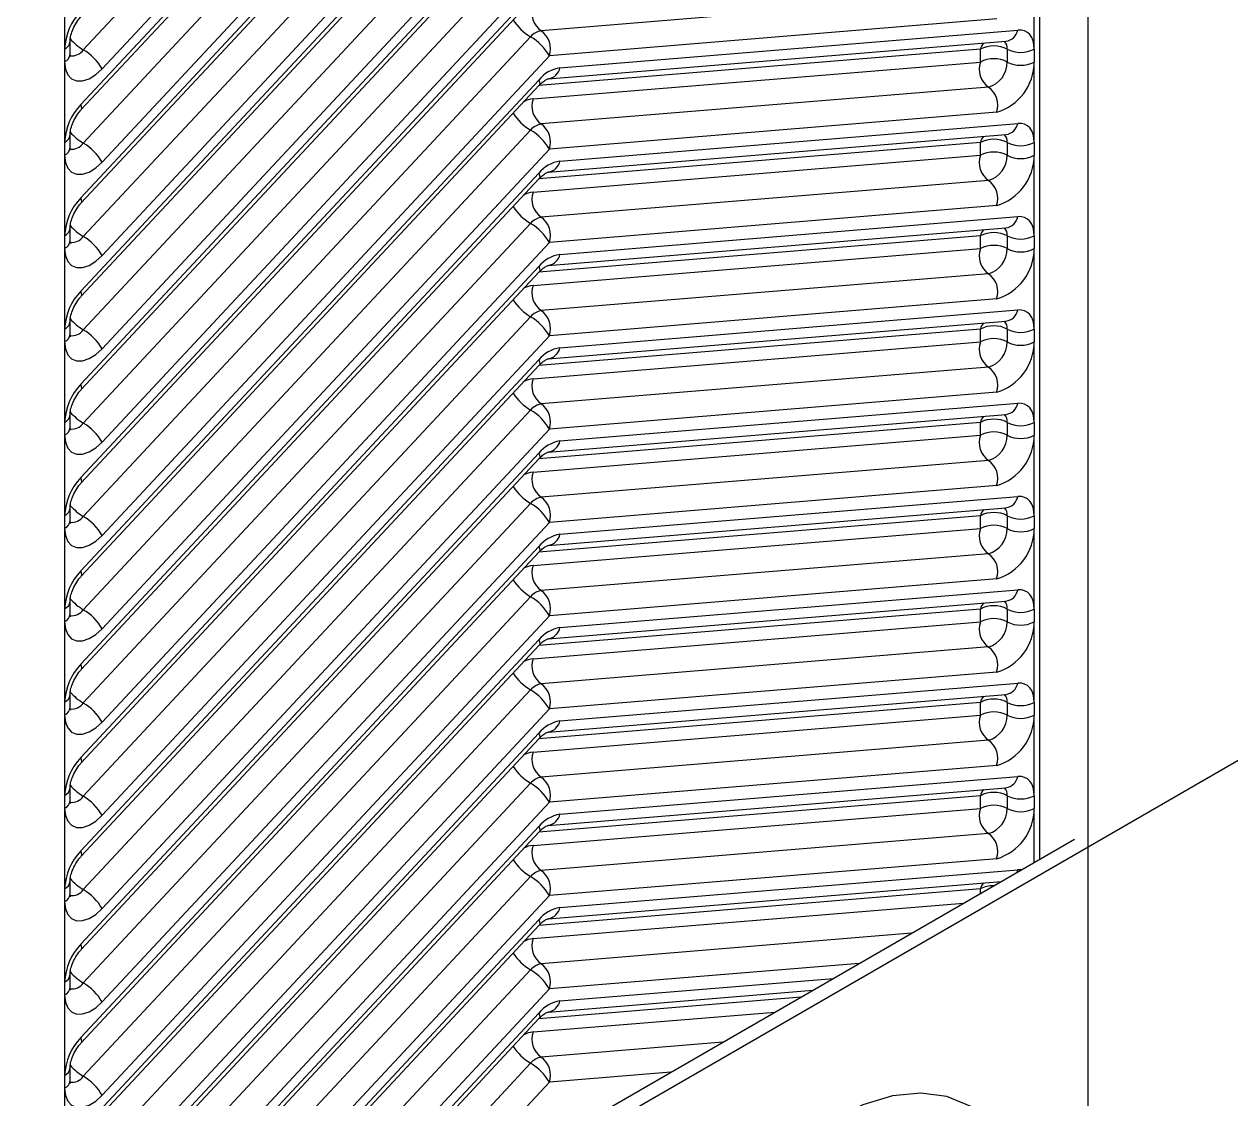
# Model space of a CAD drawing. Extents: x 75 to 2075, y 25 to 1460.
# Drawn here: x 1498.9 to 1589.4, y 805.2 to 885.8 of the extents above; entities that cross this region are included whole.
import ezdxf

# ---------------------------------------------------------------- set-up
doc = ezdxf.new("R2010")
doc.units = 0
doc.header["$LTSCALE"] = 5
doc.linetypes.add('SLD-KATı', pattern=[0])
doc.layers.get('0').update_dxf_attribs({"linetype": 'CONTINUOUS'})

msp = doc.modelspace()

# ---------------------------------------------------------------- linework, layer by layer
at = {"color": 7, "linetype": 'SLD-KATı'}
for p, q in [((1501.939, 1083), (1501.939, 747.052)), ((1575.088, 823.167), (1575.088, 1025.124)), ((1578.71, 797.337), (1578.71, 1022.218)), ((1536.896, 919.845), (1503.347, 883.874)), ((1538.304, 918.42), (1504.755, 882.448)), ((1503.163, 879.781), (1537.508, 916.605)), ((1503.198, 879.389), (1537.543, 916.214)), ((1536.896, 912.846), (1503.347, 876.875)), ((1538.304, 911.421), (1504.755, 875.449)), ((1503.163, 872.782), (1537.508, 909.606)), ((1503.198, 872.39), (1537.543, 909.215)), ((1536.896, 905.847), (1503.347, 869.876)), ((1538.304, 904.422), (1504.755, 868.451)), ((1503.163, 865.783), (1537.508, 902.607)), ((1503.198, 865.391), (1537.543, 902.216)), ((1536.896, 898.848), (1503.347, 862.877)), ((1538.304, 897.423), (1504.755, 861.452)), ((1503.163, 858.784), (1537.508, 895.608)), ((1503.198, 858.393), (1537.543, 895.217)), ((1536.896, 891.849), (1503.347, 855.878)), ((1538.304, 890.424), (1504.755, 854.453)), ((1574.67, 883.921), (1574.67, 889.959)), ((1503.163, 851.785), (1537.508, 888.609)), ((1503.198, 851.394), (1537.543, 888.218)), ((1571.241, 888.074), (1537.692, 885.31)), ((1571.854, 886.189), (1538.304, 883.425)), ((1539.1, 882.529), (1573.445, 885.359)), ((1502.357, 883.55), (1502.357, 884.511)), ((1536.896, 884.851), (1503.347, 848.879)), ((1538.207, 881.689), (1572.552, 884.518)), ((1538.304, 883.425), (1504.755, 847.454)), ((1570.629, 882.96), (1570.629, 883.921)), ((1572.649, 883.921), (1572.649, 882.96)), ((1574.67, 883.921), (1574.67, 882.96)), ((1537.08, 880.196), (1570.629, 882.96)), ((1574.67, 876.923), (1574.67, 882.96)), ((1503.163, 844.786), (1537.508, 881.61)), ((1538.244, 881.692), (1538.207, 881.689)), ((1503.198, 844.395), (1537.543, 881.219)), ((1571.241, 881.075), (1537.692, 878.311)), ((1571.854, 879.19), (1538.304, 876.426)), ((1539.1, 875.53), (1573.445, 878.36)), ((1502.357, 876.551), (1502.357, 877.513)), ((1536.896, 877.852), (1503.347, 841.88)), ((1538.207, 874.69), (1572.552, 877.519)), ((1538.304, 876.426), (1504.755, 840.455)), ((1570.629, 875.961), (1570.629, 876.923)), ((1572.649, 876.923), (1572.649, 875.961)), ((1574.67, 876.923), (1574.67, 875.961)), ((1537.08, 873.197), (1570.629, 875.961)), ((1574.67, 869.924), (1574.67, 875.961)), ((1503.163, 837.787), (1537.508, 874.611)), ((1538.244, 874.694), (1538.207, 874.69)), ((1503.198, 837.396), (1537.543, 874.22)), ((1571.241, 874.076), (1537.692, 871.312)), ((1571.854, 872.191), (1538.304, 869.427)), ((1536.896, 870.853), (1503.347, 834.882)), ((1539.1, 868.531), (1573.445, 871.361)), ((1502.357, 869.552), (1502.357, 870.514)), ((1538.207, 867.691), (1572.552, 870.52)), ((1570.629, 868.962), (1570.629, 869.924)), ((1572.649, 869.924), (1572.649, 868.962)), ((1574.67, 869.924), (1574.67, 868.962)), ((1538.304, 869.427), (1504.755, 833.456)), ((1537.08, 866.198), (1570.629, 868.962)), ((1574.67, 862.925), (1574.67, 868.962)), ((1503.163, 830.788), (1537.508, 867.613)), ((1503.198, 830.397), (1537.543, 867.221)), ((1538.244, 867.695), (1538.207, 867.691)), ((1571.241, 867.077), (1537.692, 864.313)), ((1571.854, 865.192), (1538.304, 862.428)), ((1502.357, 862.553), (1502.357, 863.515)), ((1536.896, 863.854), (1503.347, 827.883)), ((1538.207, 860.692), (1572.552, 863.522)), ((1539.1, 861.532), (1573.445, 864.362)), ((1570.629, 861.963), (1570.629, 862.925)), ((1572.649, 862.925), (1572.649, 861.963)), ((1574.67, 862.925), (1574.67, 861.963)), ((1538.304, 862.428), (1504.755, 826.457)), ((1537.08, 859.199), (1570.629, 861.963)), ((1574.67, 855.926), (1574.67, 861.963)), ((1503.163, 823.789), (1537.508, 860.614)), ((1503.198, 823.398), (1537.543, 860.222)), ((1571.241, 860.078), (1537.692, 857.314)), ((1538.244, 860.696), (1538.207, 860.692)), ((1571.854, 858.193), (1538.304, 855.429)), ((1539.1, 854.534), (1573.445, 857.363)), ((1502.357, 855.554), (1502.357, 856.516)), ((1536.896, 856.855), (1503.347, 820.884)), ((1538.207, 853.693), (1572.552, 856.523)), ((1538.304, 855.429), (1504.755, 819.458)), ((1570.629, 854.965), (1570.629, 855.926)), ((1572.649, 855.926), (1572.649, 854.965)), ((1574.67, 855.926), (1574.67, 854.965)), ((1537.08, 852.2), (1570.629, 854.965)), ((1574.67, 848.927), (1574.67, 854.965)), ((1503.163, 816.79), (1537.508, 853.615)), ((1538.244, 853.697), (1538.207, 853.693)), ((1503.198, 816.399), (1537.543, 853.223)), ((1571.241, 853.079), (1537.692, 850.315)), ((1571.854, 851.194), (1538.304, 848.43)), ((1539.1, 847.535), (1573.445, 850.364)), ((1502.357, 848.556), (1502.357, 849.517)), ((1536.896, 849.856), (1503.347, 813.885)), ((1538.207, 846.694), (1572.552, 849.524)), ((1538.304, 848.43), (1504.755, 812.459)), ((1570.629, 847.966), (1570.629, 848.927)), ((1572.649, 848.927), (1572.649, 847.966)), ((1574.67, 848.927), (1574.67, 847.966)), ((1537.08, 845.201), (1570.629, 847.966)), ((1574.67, 841.928), (1574.67, 847.966)), ((1503.163, 809.791), (1537.508, 846.616)), ((1538.244, 846.698), (1538.207, 846.694)), ((1503.198, 809.4), (1537.543, 846.225)), ((1571.241, 846.081), (1537.692, 843.316)), ((1571.854, 844.196), (1538.304, 841.431)), ((1536.896, 842.857), (1503.347, 806.886)), ((1539.1, 840.536), (1573.445, 843.365)), ((1502.357, 841.557), (1502.357, 842.518)), ((1538.207, 839.695), (1572.552, 842.525)), ((1570.629, 840.967), (1570.629, 841.928)), ((1572.649, 841.928), (1572.649, 840.967)), ((1574.67, 841.928), (1574.67, 840.967)), ((1538.304, 841.431), (1504.755, 805.46)), ((1537.08, 838.203), (1570.629, 840.967)), ((1574.67, 834.929), (1574.67, 840.967)), ((1503.163, 802.792), (1537.508, 839.617)), ((1503.198, 802.401), (1537.543, 839.226)), ((1571.241, 839.082), (1537.692, 836.318)), ((1538.244, 839.699), (1538.207, 839.695)), ((1571.854, 837.197), (1538.304, 834.432)), ((1539.1, 833.537), (1573.445, 836.366)), ((1502.357, 834.558), (1502.357, 835.519)), ((1536.896, 835.858), (1503.347, 799.887)), ((1538.207, 832.696), (1572.552, 835.526)), ((1570.629, 833.968), (1570.629, 834.929)), ((1572.649, 834.929), (1572.649, 833.968)), ((1574.67, 834.929), (1574.67, 833.968)), ((1538.304, 834.432), (1504.755, 798.461)), ((1537.08, 831.204), (1570.629, 833.968)), ((1574.67, 827.93), (1574.67, 833.968)), ((1498.908, 778.023), (1595.173, 833.596)), ((1503.163, 795.794), (1537.508, 832.618)), ((1503.198, 795.402), (1537.543, 832.227)), ((1571.241, 832.083), (1537.692, 829.319)), ((1538.244, 832.7), (1538.207, 832.696)), ((1571.854, 830.198), (1538.304, 827.434)), ((1539.1, 826.538), (1573.445, 829.368)), ((1502.357, 827.559), (1502.357, 828.52)), ((1536.896, 828.859), (1503.347, 792.888)), ((1538.207, 825.697), (1572.552, 828.527)), ((1538.304, 827.434), (1504.755, 791.462)), ((1570.629, 826.969), (1570.629, 827.93)), ((1572.649, 827.93), (1572.649, 826.969)), ((1574.67, 827.93), (1574.67, 826.969)), ((1537.08, 824.205), (1570.629, 826.969)), ((1503.163, 788.795), (1537.508, 825.619)), ((1538.244, 825.701), (1538.207, 825.697)), ((1501.939, 780.939), (1577.7, 824.675)), ((1503.198, 788.403), (1537.543, 825.228)), ((1571.241, 825.084), (1537.692, 822.32)), ((1571.854, 823.199), (1538.304, 820.435)), ((1536.896, 821.86), (1503.347, 785.889)), ((1539.1, 819.539), (1573.445, 822.369)), ((1502.357, 820.56), (1502.357, 821.521)), ((1538.207, 818.698), (1572.198, 821.499)), ((1538.304, 820.435), (1504.755, 784.464)), ((1503.163, 781.796), (1537.508, 818.62)), ((1503.726, 781.971), (1537.543, 818.229)), ((1538.244, 818.702), (1538.207, 818.698)), ((1502.357, 813.561), (1502.357, 814.522)), ((1538.207, 811.699), (1558.056, 813.335)), ((1517.868, 790.135), (1537.543, 811.23)), ((1538.244, 811.703), (1538.207, 811.699)), ((1502.357, 806.562), (1502.357, 807.523))]:
    msp.add_line(p, q, dxfattribs=at)
at = {"color": 8, "linetype": 'SLD-KATı'}
for p, q in [((1570.629, 883.921), (1537.519, 881.194)), ((1570.629, 876.923), (1537.519, 874.195)), ((1570.629, 869.924), (1537.519, 867.196)), ((1570.629, 862.925), (1537.519, 860.197)), ((1570.629, 855.926), (1537.519, 853.198)), ((1570.629, 848.927), (1537.519, 846.199)), ((1570.629, 841.928), (1537.519, 839.2)), ((1570.629, 834.929), (1537.519, 832.201)), ((1570.629, 827.93), (1537.519, 825.202)), ((1574.67, 822.926), (1574.67, 826.969)), ((1573.445, 822.369), (1573.373, 822.177)), ((1573.697, 822.364), (1573.445, 822.369)), ((1570.629, 820.931), (1537.519, 818.203)), ((1570.629, 820.593), (1570.629, 820.931)), ((1537.08, 817.206), (1569.37, 819.866)), ((1565.459, 817.608), (1537.692, 815.321)), ((1536.896, 814.861), (1509.129, 785.09)), ((1561.548, 815.351), (1538.304, 813.436)), ((1539.1, 812.54), (1559.606, 814.229)), ((1538.304, 813.436), (1515.06, 788.514)), ((1557.17, 812.823), (1537.519, 811.204)), ((1517.003, 789.635), (1537.508, 811.621)), ((1537.08, 810.207), (1555.228, 811.702)), ((1551.317, 809.444), (1537.692, 808.322)), ((1536.896, 807.862), (1523.271, 793.254)), ((1547.406, 807.187), (1538.304, 806.437)), ((1538.304, 806.437), (1529.202, 796.678))]:
    msp.add_line(p, q, dxfattribs=at)
at = {"color": 7, "linetype": 'SLD-KATı', "flags": 128}
for points in [[(1574.67, 883.921), (1574.648, 884.248), (1574.584, 884.543), (1574.48, 884.8), (1574.336, 885.013), (1574.157, 885.179), (1573.945, 885.293), (1573.706, 885.354), (1573.445, 885.359)], [(1501.939, 882.967), (1502, 882.432), (1502.18, 882), (1502.468, 881.698), (1502.847, 881.544), (1503.293, 881.546), (1503.779, 881.706), (1504.277, 882.013), (1504.755, 882.448)], [(1574.67, 876.923), (1574.648, 877.249), (1574.584, 877.544), (1574.48, 877.801), (1574.336, 878.014), (1574.157, 878.18), (1573.945, 878.294), (1573.706, 878.355), (1573.445, 878.36)], [(1501.939, 875.968), (1502, 875.433), (1502.18, 875.001), (1502.468, 874.699), (1502.847, 874.545), (1503.293, 874.547), (1503.779, 874.707), (1504.277, 875.014), (1504.755, 875.449)], [(1574.67, 869.924), (1574.648, 870.25), (1574.584, 870.545), (1574.48, 870.802), (1574.336, 871.015), (1574.157, 871.181), (1573.945, 871.295), (1573.706, 871.356), (1573.445, 871.361)], [(1501.939, 868.969), (1502, 868.434), (1502.18, 868.003), (1502.468, 867.7), (1502.847, 867.546), (1503.293, 867.548), (1503.779, 867.708), (1504.277, 868.015), (1504.755, 868.451)], [(1574.67, 862.925), (1574.648, 863.251), (1574.584, 863.546), (1574.48, 863.803), (1574.336, 864.016), (1574.157, 864.182), (1573.945, 864.296), (1573.706, 864.357), (1573.445, 864.362)], [(1501.939, 861.97), (1502, 861.435), (1502.18, 861.004), (1502.468, 860.701), (1502.847, 860.547), (1503.293, 860.549), (1503.779, 860.709), (1504.277, 861.016), (1504.755, 861.452)], [(1574.67, 855.926), (1574.648, 856.252), (1574.584, 856.547), (1574.48, 856.804), (1574.336, 857.017), (1574.157, 857.183), (1573.945, 857.297), (1573.706, 857.358), (1573.445, 857.363)], [(1501.939, 854.971), (1502, 854.436), (1502.18, 854.005), (1502.468, 853.702), (1502.847, 853.548), (1503.293, 853.551), (1503.779, 853.71), (1504.277, 854.017), (1504.755, 854.453)], [(1574.67, 848.927), (1574.648, 849.253), (1574.584, 849.548), (1574.48, 849.805), (1574.336, 850.019), (1574.157, 850.184), (1573.945, 850.298), (1573.706, 850.359), (1573.445, 850.364)], [(1501.939, 847.972), (1502, 847.437), (1502.18, 847.006), (1502.468, 846.704), (1502.847, 846.549), (1503.293, 846.552), (1503.779, 846.711), (1504.277, 847.018), (1504.755, 847.454)], [(1574.67, 841.928), (1574.648, 842.254), (1574.584, 842.549), (1574.48, 842.806), (1574.336, 843.02), (1574.157, 843.185), (1573.945, 843.3), (1573.706, 843.36), (1573.445, 843.365)], [(1501.939, 840.973), (1502, 840.439), (1502.18, 840.007), (1502.468, 839.705), (1502.847, 839.55), (1503.293, 839.553), (1503.779, 839.712), (1504.277, 840.019), (1504.755, 840.455)], [(1574.67, 834.929), (1574.648, 835.255), (1574.584, 835.55), (1574.48, 835.807), (1574.336, 836.021), (1574.157, 836.186), (1573.945, 836.301), (1573.706, 836.361), (1573.445, 836.366)], [(1501.939, 833.975), (1502, 833.44), (1502.18, 833.008), (1502.468, 832.706), (1502.847, 832.551), (1503.293, 832.554), (1503.779, 832.713), (1504.277, 833.02), (1504.755, 833.456)], [(1574.67, 827.93), (1574.648, 828.257), (1574.584, 828.551), (1574.48, 828.808), (1574.336, 829.022), (1574.157, 829.187), (1573.945, 829.302), (1573.706, 829.362), (1573.445, 829.368)], [(1501.939, 826.976), (1502, 826.441), (1502.18, 826.009), (1502.468, 825.707), (1502.847, 825.552), (1503.293, 825.555), (1503.779, 825.715), (1504.277, 826.021), (1504.755, 826.457)], [(1501.939, 819.977), (1502, 819.442), (1502.18, 819.01), (1502.468, 818.708), (1502.847, 818.553), (1503.293, 818.556), (1503.779, 818.716), (1504.277, 819.023), (1504.755, 819.458)], [(1501.939, 812.978), (1502, 812.443), (1502.18, 812.011), (1502.468, 811.709), (1502.847, 811.554), (1503.293, 811.557), (1503.779, 811.717), (1504.277, 812.024), (1504.755, 812.459)], [(1501.939, 805.979), (1502, 805.444), (1502.18, 805.012), (1502.468, 804.71), (1502.847, 804.555), (1503.293, 804.558), (1503.779, 804.718), (1504.277, 805.025), (1504.755, 805.46)], [(1573.368, 800.205), (1572.568, 801.92), (1571.367, 803.49), (1569.875, 804.646), (1568.127, 805.361), (1566.167, 805.617), (1564.044, 805.407), (1561.809, 804.736), (1559.517, 803.621), (1557.226, 802.09), (1554.991, 800.181), (1552.868, 797.939), (1550.908, 795.421), (1549.16, 792.688), (1547.668, 789.808), (1546.467, 786.852), (1545.587, 783.892), (1545.05, 781.002), (1544.87, 778.252), (1545.05, 775.71), (1545.258, 774.607)]]:
    msp.add_lwpolyline(points, dxfattribs=at)
at = {"color": 8, "linetype": 'SLD-KATı', "flags": 128}
for points in [[(1537.508, 881.61), (1537.567, 881.457), (1537.584, 881.332), (1537.559, 881.241), (1537.543, 881.219)], [(1503.198, 879.389), (1503.214, 879.411), (1503.239, 879.503), (1503.221, 879.627), (1503.163, 879.781)], [(1537.508, 874.611), (1537.567, 874.458), (1537.584, 874.333), (1537.559, 874.242), (1537.543, 874.22)], [(1503.198, 872.39), (1503.214, 872.412), (1503.239, 872.504), (1503.221, 872.628), (1503.163, 872.782)], [(1537.508, 867.613), (1537.567, 867.459), (1537.584, 867.335), (1537.559, 867.243), (1537.543, 867.221)], [(1503.198, 865.391), (1503.214, 865.413), (1503.239, 865.505), (1503.221, 865.63), (1503.163, 865.783)], [(1537.508, 860.614), (1537.567, 860.46), (1537.584, 860.336), (1537.559, 860.244), (1537.543, 860.222)], [(1503.198, 858.393), (1503.214, 858.414), (1503.239, 858.506), (1503.221, 858.631), (1503.163, 858.784)], [(1537.508, 853.615), (1537.567, 853.462), (1537.584, 853.337), (1537.559, 853.245), (1537.543, 853.223)], [(1503.198, 851.394), (1503.214, 851.415), (1503.239, 851.507), (1503.221, 851.632), (1503.163, 851.785)], [(1537.508, 846.616), (1537.567, 846.463), (1537.584, 846.338), (1537.559, 846.246), (1537.543, 846.225)], [(1503.198, 844.395), (1503.214, 844.416), (1503.239, 844.508), (1503.221, 844.633), (1503.163, 844.786)], [(1537.508, 839.617), (1537.567, 839.464), (1537.584, 839.339), (1537.559, 839.247), (1537.543, 839.226)], [(1503.198, 837.396), (1503.214, 837.417), (1503.239, 837.509), (1503.221, 837.634), (1503.163, 837.787)], [(1537.508, 832.618), (1537.567, 832.465), (1537.584, 832.34), (1537.559, 832.248), (1537.543, 832.227)], [(1503.198, 830.397), (1503.214, 830.418), (1503.239, 830.51), (1503.221, 830.635), (1503.163, 830.788)], [(1537.508, 825.619), (1537.567, 825.466), (1537.584, 825.341), (1537.559, 825.249), (1537.543, 825.228)], [(1503.198, 823.398), (1503.214, 823.419), (1503.239, 823.511), (1503.221, 823.636), (1503.163, 823.789)], [(1537.508, 818.62), (1537.567, 818.467), (1537.584, 818.342), (1537.559, 818.25), (1537.543, 818.229)], [(1503.198, 816.399), (1503.214, 816.421), (1503.239, 816.512), (1503.221, 816.637), (1503.163, 816.79)], [(1537.508, 811.621), (1537.567, 811.468), (1537.584, 811.343), (1537.559, 811.251), (1537.543, 811.23)], [(1503.198, 809.4), (1503.214, 809.422), (1503.239, 809.513), (1503.221, 809.638), (1503.163, 809.791)]]:
    msp.add_lwpolyline(points, dxfattribs=at)
at = {"color": 7, "linetype": 'SLD-KATı'}
for centre, radius, start, end in [((1538.657, 886.665), 1.664, 161.43504, 234.5512), ((1506.383, 883.708), 4.45, 136.35189, 177.16539), ((1537.913, 884.008), 1.32, 99.63258, 140.36204), ((1536.727, 883.955), 1.664, 341.43504, 54.5512), ((1534.936, 881.506), 3.876, 29.66643, 59.62449), ((1501.387, 880.53), 3.876, 29.66643, 59.62449), ((1571.639, 881.972), 2.196, 62.60967, 117.39033), ((1573.66, 885.871), 2.196, 242.60967, 297.39033), ((1539.542, 879.926), 2.641, 99.63258, 140.36204), ((1572.206, 882.43), 1.664, 161.43504, 234.5512), ((1571.639, 881.011), 2.196, 62.60967, 117.39033), ((1570.676, 882.966), 1.973, 286.63679, 359.84564), ((1570.724, 882.971), 3.946, 286.63679, 359.84564), ((1573.66, 884.91), 2.196, 242.60967, 297.39033), ((1570.276, 879.72), 1.664, 341.43504, 54.5512), ((1506.383, 876.709), 4.45, 136.35189, 177.16539), ((1538.657, 879.666), 1.664, 161.43504, 234.5512), ((1537.913, 877.009), 1.32, 99.63258, 140.36204), ((1536.727, 876.956), 1.664, 341.43504, 54.5512), ((1534.936, 874.507), 3.876, 29.66643, 59.62449), ((1571.639, 874.973), 2.196, 62.60967, 117.39033), ((1501.387, 873.531), 3.876, 29.66643, 59.62449), ((1571.639, 874.012), 2.196, 62.60967, 117.39033), ((1573.66, 878.872), 2.196, 242.60967, 297.39033), ((1539.542, 872.927), 2.641, 99.63258, 140.36204), ((1572.206, 875.432), 1.664, 161.43504, 234.5512), ((1570.676, 875.967), 1.973, 286.63679, 359.84564), ((1570.724, 875.972), 3.946, 286.63679, 359.84564), ((1573.66, 877.911), 2.196, 242.60967, 297.39033), ((1570.276, 872.721), 1.664, 341.43504, 54.5512), ((1506.383, 869.71), 4.45, 136.35189, 177.16539), ((1538.657, 872.667), 1.664, 161.43504, 234.5512), ((1537.913, 870.01), 1.32, 99.63258, 140.36204), ((1534.936, 867.509), 3.876, 29.66643, 59.62449), ((1536.727, 869.957), 1.664, 341.43504, 54.5512), ((1501.387, 866.532), 3.876, 29.66643, 59.62449), ((1571.639, 867.974), 2.196, 62.60967, 117.39033), ((1573.66, 871.873), 2.196, 242.60967, 297.39033), ((1572.206, 868.433), 1.664, 161.43504, 234.5512), ((1571.639, 867.013), 2.196, 62.60967, 117.39033), ((1570.676, 868.968), 1.973, 286.63679, 359.84564), ((1570.724, 868.973), 3.946, 286.63679, 359.84564), ((1573.66, 870.912), 2.196, 242.60967, 297.39033), ((1539.542, 865.928), 2.641, 99.63258, 140.36204), ((1538.657, 865.669), 1.664, 161.43504, 234.5512), ((1570.276, 865.722), 1.664, 341.43504, 54.5512), ((1506.383, 862.711), 4.45, 136.35189, 177.16539), ((1537.913, 863.012), 1.32, 99.63258, 140.36204), ((1534.936, 860.51), 3.876, 29.66643, 59.62449), ((1536.727, 862.958), 1.664, 341.43504, 54.5512), ((1501.387, 859.533), 3.876, 29.66643, 59.62449), ((1571.639, 860.975), 2.196, 62.60967, 117.39033), ((1573.66, 864.874), 2.196, 242.60967, 297.39033), ((1572.206, 861.434), 1.664, 161.43504, 234.5512), ((1571.639, 860.014), 2.196, 62.60967, 117.39033), ((1570.676, 861.969), 1.973, 286.63679, 359.84564), ((1570.724, 861.974), 3.946, 286.63679, 359.84564), ((1573.66, 863.913), 2.196, 242.60967, 297.39033), ((1539.542, 858.929), 2.641, 99.63258, 140.36204), ((1570.276, 858.723), 1.664, 341.43504, 54.5512), ((1538.657, 858.67), 1.664, 161.43504, 234.5512), ((1506.383, 855.713), 4.45, 136.35189, 177.16539), ((1537.913, 856.013), 1.32, 99.63258, 140.36204), ((1536.727, 855.959), 1.664, 341.43504, 54.5512), ((1534.936, 853.511), 3.876, 29.66643, 59.62449), ((1501.387, 852.534), 3.876, 29.66643, 59.62449), ((1571.639, 853.976), 2.196, 62.60967, 117.39033), ((1573.66, 857.875), 2.196, 242.60967, 297.39033), ((1539.542, 851.93), 2.641, 99.63258, 140.36204), ((1572.206, 854.435), 1.664, 161.43504, 234.5512), ((1571.639, 853.015), 2.196, 62.60967, 117.39033), ((1570.676, 854.97), 1.973, 286.63679, 359.84564), ((1570.724, 854.975), 3.946, 286.63679, 359.84564), ((1573.66, 856.914), 2.196, 242.60967, 297.39033), ((1570.276, 851.724), 1.664, 341.43504, 54.5512), ((1506.383, 848.714), 4.45, 136.35189, 177.16539), ((1538.657, 851.671), 1.664, 161.43504, 234.5512), ((1537.913, 849.014), 1.32, 99.63258, 140.36204), ((1536.727, 848.96), 1.664, 341.43504, 54.5512), ((1534.936, 846.512), 3.876, 29.66643, 59.62449), ((1571.639, 846.977), 2.196, 62.60967, 117.39033), ((1501.387, 845.535), 3.876, 29.66643, 59.62449), ((1571.639, 846.016), 2.196, 62.60967, 117.39033), ((1573.66, 850.876), 2.196, 242.60967, 297.39033), ((1539.542, 844.931), 2.641, 99.63258, 140.36204), ((1572.206, 847.436), 1.664, 161.43504, 234.5512), ((1570.676, 847.971), 1.973, 286.63679, 359.84564), ((1570.724, 847.976), 3.946, 286.63679, 359.84564), ((1573.66, 849.915), 2.196, 242.60967, 297.39033), ((1570.276, 844.725), 1.664, 341.43504, 54.5512), ((1506.383, 841.715), 4.45, 136.35189, 177.16539), ((1538.657, 844.672), 1.664, 161.43504, 234.5512), ((1537.913, 842.015), 1.32, 99.63258, 140.36204), ((1534.936, 839.513), 3.876, 29.66643, 59.62449), ((1536.727, 841.961), 1.664, 341.43504, 54.5512), ((1501.387, 838.536), 3.876, 29.66643, 59.62449), ((1571.639, 839.978), 2.196, 62.60967, 117.39033), ((1573.66, 843.878), 2.196, 242.60967, 297.39033), ((1572.206, 840.437), 1.664, 161.43504, 234.5512), ((1571.639, 839.017), 2.196, 62.60967, 117.39033), ((1570.676, 840.972), 1.973, 286.63679, 359.84564), ((1570.724, 840.977), 3.946, 286.63679, 359.84564), ((1573.66, 842.916), 2.196, 242.60967, 297.39033), ((1539.542, 837.932), 2.641, 99.63258, 140.36204), ((1570.276, 837.726), 1.664, 341.43504, 54.5512), ((1538.657, 837.673), 1.664, 161.43504, 234.5512), ((1506.383, 834.716), 4.45, 136.35189, 177.16539), ((1537.913, 835.016), 1.32, 99.63258, 140.36204), ((1534.936, 832.514), 3.876, 29.66643, 59.62449), ((1536.727, 834.962), 1.664, 341.43504, 54.5512), ((1501.387, 831.537), 3.876, 29.66643, 59.62449), ((1571.639, 832.979), 2.196, 62.60967, 117.39033), ((1573.66, 836.879), 2.196, 242.60967, 297.39033), ((1572.206, 833.438), 1.664, 161.43504, 234.5512), ((1571.639, 832.018), 2.196, 62.60967, 117.39033), ((1570.676, 833.973), 1.973, 286.63679, 359.84564), ((1570.724, 833.978), 3.946, 286.63679, 359.84564), ((1573.66, 835.917), 2.196, 242.60967, 297.39033), ((1539.542, 830.933), 2.641, 99.63258, 140.36204), ((1570.276, 830.727), 1.664, 341.43504, 54.5512), ((1538.657, 830.674), 1.664, 161.43504, 234.5512), ((1506.383, 827.717), 4.45, 136.35189, 177.16539), ((1537.913, 828.017), 1.32, 99.63258, 140.36204), ((1536.727, 827.963), 1.664, 341.43504, 54.5512), ((1534.936, 825.515), 3.876, 29.66643, 59.62449), ((1501.387, 824.538), 3.876, 29.66643, 59.62449), ((1571.639, 825.98), 2.196, 62.60967, 117.39033), ((1573.66, 829.88), 2.196, 242.60967, 297.39033), ((1539.542, 823.934), 2.641, 99.63258, 140.36204), ((1572.206, 826.439), 1.664, 161.43504, 234.5512), ((1571.639, 825.019), 2.196, 62.60967, 117.39033), ((1570.676, 826.974), 1.973, 286.63679, 359.84564), ((1570.724, 826.979), 3.946, 286.63679, 359.84564), ((1573.66, 828.918), 2.196, 242.60967, 297.39033), ((1570.276, 823.728), 1.664, 341.43504, 54.5512), ((1506.383, 820.718), 4.45, 136.35189, 177.16539), ((1538.657, 823.675), 1.664, 161.43504, 234.5512), ((1537.913, 821.018), 1.32, 99.63258, 140.36204), ((1534.936, 818.516), 3.876, 29.66643, 59.62449), ((1536.727, 820.964), 1.664, 341.43504, 54.5512), ((1501.387, 817.54), 3.876, 29.66643, 59.62449), ((1539.542, 816.936), 2.641, 99.63258, 140.36204), ((1506.383, 813.719), 4.45, 136.35189, 177.16539), ((1538.657, 816.676), 1.664, 161.43504, 234.5512), ((1537.913, 814.019), 1.32, 99.63258, 140.36204), ((1534.936, 811.517), 3.876, 29.66643, 59.62449), ((1536.727, 813.965), 1.664, 341.43504, 54.5512), ((1501.387, 810.541), 3.876, 29.66643, 59.62449), ((1539.542, 809.937), 2.641, 99.63258, 140.36204), ((1538.657, 809.677), 1.664, 161.43504, 234.5512), ((1506.383, 806.72), 4.45, 136.35189, 177.16539), ((1537.913, 807.02), 1.32, 99.63258, 140.36204), ((1536.727, 806.967), 1.664, 341.43504, 54.5512), ((1534.936, 804.518), 3.876, 29.66643, 59.62449), ((1501.387, 803.542), 3.876, 29.66643, 59.62449)]:
    msp.add_arc(centre, radius, start, end, dxfattribs=at)
at = {"color": 8, "linetype": 'SLD-KATı'}
for centre, radius, start, end in [((1538.984, 888.352), 4.077, 213.33503, 239.18867), ((1572.386, 885.59), 1.084, 278.8405, 347.70636), ((1501.64, 884.585), 0.721, 294.43392, 353.62823), ((1505.523, 887.479), 4.211, 221.3412, 238.87862), ((1571.964, 883.532), 1.39, 142.47611, 163.73984), ((1571.863, 883.975), 0.788, 356.10101, 42.66911), ((1501.642, 883.621), 0.718, 294.37466, 354.3052), ((1502.49, 884.46), 1.038, 262.39356, 325.652), ((1538.033, 882.765), 1.092, 281.10552, 347.56463), ((1537.279, 878.326), 1.88, 96.07799, 118.19193), ((1538.984, 881.353), 4.077, 213.33503, 239.18867), ((1572.386, 878.591), 1.084, 278.8405, 347.70636), ((1501.64, 877.586), 0.721, 294.43392, 353.62823), ((1505.523, 880.48), 4.211, 221.3412, 238.87862), ((1571.964, 876.533), 1.39, 142.47611, 163.73984), ((1571.863, 876.976), 0.788, 356.10101, 42.66911), ((1501.642, 876.623), 0.718, 294.37466, 354.3052), ((1502.49, 877.461), 1.038, 262.39356, 325.652), ((1538.033, 875.766), 1.092, 281.10552, 347.56463), ((1537.279, 871.327), 1.88, 96.07799, 118.19193), ((1538.984, 874.354), 4.077, 213.33503, 239.18867), ((1572.386, 871.592), 1.084, 278.8405, 347.70636), ((1501.64, 870.587), 0.721, 294.43392, 353.62823), ((1502.49, 870.462), 1.038, 262.39356, 325.652), ((1505.523, 873.481), 4.211, 221.3412, 238.87862), ((1571.964, 869.534), 1.39, 142.47611, 163.73984), ((1571.863, 869.977), 0.788, 356.10101, 42.66911), ((1501.642, 869.624), 0.718, 294.37466, 354.3052), ((1538.033, 868.767), 1.092, 281.10552, 347.56463), ((1537.279, 864.329), 1.88, 96.07799, 118.19193), ((1538.984, 867.355), 4.077, 213.33503, 239.18867), ((1501.64, 863.588), 0.721, 294.43392, 353.62823), ((1505.523, 866.483), 4.211, 221.3412, 238.87862), ((1571.863, 862.978), 0.788, 356.10101, 42.66911), ((1572.386, 864.593), 1.084, 278.8405, 347.70636), ((1502.49, 863.463), 1.038, 262.39356, 325.652), ((1571.964, 862.535), 1.39, 142.47611, 163.73984), ((1501.642, 862.625), 0.718, 294.37466, 354.3052), ((1538.033, 861.768), 1.092, 281.10552, 347.56463), ((1537.279, 857.33), 1.88, 96.07799, 118.19193), ((1538.984, 860.356), 4.077, 213.33503, 239.18867), ((1572.386, 857.594), 1.084, 278.8405, 347.70636), ((1501.64, 856.589), 0.721, 294.43392, 353.62823), ((1505.523, 859.484), 4.211, 221.3412, 238.87862), ((1571.964, 855.536), 1.39, 142.47611, 163.73984), ((1571.863, 855.979), 0.788, 356.10101, 42.66911), ((1501.642, 855.626), 0.718, 294.37466, 354.3052), ((1502.49, 856.464), 1.038, 262.39356, 325.652), ((1538.033, 854.769), 1.092, 281.10552, 347.56463), ((1537.279, 850.331), 1.88, 96.07799, 118.19193), ((1538.984, 853.357), 4.077, 213.33503, 239.18867), ((1572.386, 850.595), 1.084, 278.8405, 347.70636), ((1501.64, 849.59), 0.721, 294.43392, 353.62823), ((1505.523, 852.485), 4.211, 221.3412, 238.87862), ((1571.964, 848.538), 1.39, 142.47611, 163.73984), ((1571.863, 848.98), 0.788, 356.10101, 42.66911), ((1501.642, 848.627), 0.718, 294.37466, 354.3052), ((1502.49, 849.465), 1.038, 262.39356, 325.652), ((1538.033, 847.77), 1.092, 281.10552, 347.56463), ((1537.279, 843.332), 1.88, 96.07799, 118.19193), ((1538.984, 846.358), 4.077, 213.33503, 239.18867), ((1505.523, 845.486), 4.211, 221.3412, 238.87862), ((1572.386, 843.596), 1.084, 278.8405, 347.70636), ((1501.64, 842.591), 0.721, 294.43392, 353.62823), ((1502.49, 842.466), 1.038, 262.39356, 325.652), ((1571.964, 841.539), 1.39, 142.47611, 163.73984), ((1571.863, 841.982), 0.788, 356.10101, 42.66911), ((1501.642, 841.628), 0.718, 294.37466, 354.3052), ((1538.033, 840.771), 1.092, 281.10552, 347.56463), ((1537.279, 836.333), 1.88, 96.07799, 118.19193), ((1538.984, 839.36), 4.077, 213.33503, 239.18867), ((1572.386, 836.597), 1.084, 278.8405, 347.70636), ((1501.64, 835.592), 0.721, 294.43392, 353.62823), ((1505.523, 838.487), 4.211, 221.3412, 238.87862), ((1571.863, 834.983), 0.788, 356.10101, 42.66911), ((1501.642, 834.629), 0.718, 294.37466, 354.3052), ((1502.49, 835.467), 1.038, 262.39356, 325.652), ((1571.964, 834.54), 1.39, 142.47611, 163.73984), ((1538.033, 833.772), 1.092, 281.10552, 347.56463), ((1537.279, 829.334), 1.88, 96.07799, 118.19193), ((1538.984, 832.361), 4.077, 213.33503, 239.18867), ((1572.386, 829.598), 1.084, 278.8405, 347.70636), ((1501.64, 828.593), 0.721, 294.43392, 353.62823), ((1505.523, 831.488), 4.211, 221.3412, 238.87862), ((1571.964, 827.541), 1.39, 142.47611, 163.73984), ((1571.863, 827.984), 0.788, 356.10101, 42.66911), ((1501.642, 827.63), 0.718, 294.37466, 354.3052), ((1502.49, 828.468), 1.038, 262.39356, 325.652), ((1538.033, 826.773), 1.092, 281.10552, 347.56463), ((1537.279, 822.335), 1.88, 96.07799, 118.19193), ((1538.984, 825.362), 4.077, 213.33503, 239.18867), ((1501.64, 821.595), 0.721, 294.43392, 353.62823), ((1505.523, 824.489), 4.211, 221.3412, 238.87862), ((1571.964, 820.542), 1.39, 142.47611, 163.73984), ((1571.597, 819.113), 2.06, 89.01027, 118.04585), ((1501.642, 820.631), 0.718, 294.37466, 354.3052), ((1502.49, 821.469), 1.038, 262.39356, 325.652), ((1538.033, 819.774), 1.092, 281.10552, 347.56463), ((1537.279, 815.336), 1.88, 96.07799, 118.19193), ((1538.984, 818.363), 4.077, 213.33503, 239.18867), ((1505.523, 817.49), 4.211, 221.3412, 238.87862), ((1501.64, 814.596), 0.721, 294.43392, 353.62823), ((1502.49, 814.471), 1.038, 262.39356, 325.652), ((1501.642, 813.632), 0.718, 294.37466, 354.3052), ((1538.033, 812.775), 1.092, 281.10552, 347.56463), ((1537.279, 808.337), 1.88, 96.07799, 118.19193), ((1538.984, 811.364), 4.077, 213.33503, 239.18867), ((1501.64, 807.597), 0.721, 294.43392, 353.62823), ((1505.523, 810.491), 4.211, 221.3412, 238.87862), ((1501.642, 806.633), 0.718, 294.37466, 354.3052), ((1502.49, 807.472), 1.038, 262.39356, 325.652)]:
    msp.add_arc(centre, radius, start, end, dxfattribs=at)
at = {"color": 7, "linetype": 'SLD-KATı'}
for points, knots in [([(1502.357, 884.511), (1502.361, 884.596), (1502.37, 884.786), (1502.477, 885.21), (1502.694, 885.706), (1502.959, 886.118), (1503.138, 886.321), (1503.198, 886.388)], [0, 0, 0, 0, 0.172891, 0.38821, 0.62481, 0.875428, 1, 1, 1, 1]), ([(1502.382, 883.341), (1502.377, 883.35), (1502.367, 883.366), (1502.36, 883.497), (1502.357, 883.55)], [0, 0, 0, 0, 0.59642, 1, 1, 1, 1]), ([(1537.543, 881.219), (1537.627, 881.303), (1537.81, 881.483), (1538.066, 881.647), (1538.199, 881.688), (1538.204, 881.688), (1538.205, 881.688)], [0, 0, 0, 0, 0.259257, 0.559116, 0.880095, 1, 1, 1, 1]), ([(1502.357, 877.513), (1502.361, 877.597), (1502.37, 877.788), (1502.477, 878.211), (1502.694, 878.707), (1502.959, 879.119), (1503.138, 879.322), (1503.198, 879.389)], [0, 0, 0, 0, 0.172891, 0.38821, 0.62481, 0.875428, 1, 1, 1, 1]), ([(1502.382, 876.342), (1502.377, 876.351), (1502.367, 876.367), (1502.36, 876.498), (1502.357, 876.551)], [0, 0, 0, 0, 0.59642, 1, 1, 1, 1]), ([(1537.543, 874.22), (1537.627, 874.304), (1537.81, 874.484), (1538.066, 874.648), (1538.199, 874.689), (1538.204, 874.689), (1538.205, 874.689)], [0, 0, 0, 0, 0.259257, 0.559116, 0.880095, 1, 1, 1, 1]), ([(1502.357, 870.514), (1502.361, 870.598), (1502.37, 870.789), (1502.477, 871.212), (1502.694, 871.708), (1502.959, 872.12), (1503.138, 872.323), (1503.198, 872.39)], [0, 0, 0, 0, 0.172891, 0.38821, 0.62481, 0.875428, 1, 1, 1, 1]), ([(1502.382, 869.343), (1502.377, 869.352), (1502.367, 869.368), (1502.36, 869.499), (1502.357, 869.552)], [0, 0, 0, 0, 0.59642, 1, 1, 1, 1]), ([(1537.543, 867.221), (1537.627, 867.305), (1537.81, 867.485), (1538.066, 867.649), (1538.199, 867.69), (1538.204, 867.69), (1538.205, 867.69)], [0, 0, 0, 0, 0.259257, 0.559116, 0.880095, 1, 1, 1, 1]), ([(1502.357, 863.515), (1502.361, 863.599), (1502.37, 863.79), (1502.477, 864.213), (1502.694, 864.709), (1502.959, 865.121), (1503.138, 865.324), (1503.198, 865.391)], [0, 0, 0, 0, 0.172891, 0.38821, 0.62481, 0.875428, 1, 1, 1, 1]), ([(1502.382, 862.344), (1502.377, 862.354), (1502.367, 862.369), (1502.36, 862.5), (1502.357, 862.553)], [0, 0, 0, 0, 0.59642, 1, 1, 1, 1]), ([(1537.543, 860.222), (1537.627, 860.306), (1537.81, 860.486), (1538.066, 860.65), (1538.199, 860.691), (1538.204, 860.691), (1538.205, 860.691)], [0, 0, 0, 0, 0.2592572, 0.5591156, 0.8800951, 1, 1, 1, 1]), ([(1502.357, 856.516), (1502.361, 856.6), (1502.37, 856.791), (1502.477, 857.214), (1502.694, 857.71), (1502.959, 858.122), (1503.138, 858.325), (1503.198, 858.393)], [0, 0, 0, 0, 0.172891, 0.38821, 0.62481, 0.875428, 1, 1, 1, 1]), ([(1502.382, 855.345), (1502.377, 855.355), (1502.367, 855.37), (1502.36, 855.502), (1502.357, 855.554)], [0, 0, 0, 0, 0.59642, 1, 1, 1, 1]), ([(1537.543, 853.223), (1537.627, 853.307), (1537.81, 853.488), (1538.066, 853.651), (1538.199, 853.692), (1538.204, 853.692), (1538.205, 853.692)], [0, 0, 0, 0, 0.2592572, 0.5591156, 0.8800951, 1, 1, 1, 1]), ([(1502.357, 849.517), (1502.361, 849.602), (1502.37, 849.792), (1502.477, 850.215), (1502.694, 850.711), (1502.959, 851.124), (1503.138, 851.326), (1503.198, 851.394)], [0, 0, 0, 0, 0.172891, 0.38821, 0.62481, 0.875428, 1, 1, 1, 1]), ([(1502.382, 848.346), (1502.377, 848.356), (1502.367, 848.371), (1502.36, 848.503), (1502.357, 848.556)], [0, 0, 0, 0, 0.59642, 1, 1, 1, 1]), ([(1537.543, 846.225), (1537.627, 846.308), (1537.81, 846.489), (1538.066, 846.652), (1538.199, 846.694), (1538.204, 846.694), (1538.205, 846.694)], [0, 0, 0, 0, 0.2592572, 0.5591156, 0.8800951, 1, 1, 1, 1]), ([(1502.357, 842.518), (1502.361, 842.603), (1502.37, 842.793), (1502.477, 843.217), (1502.694, 843.713), (1502.959, 844.125), (1503.138, 844.327), (1503.198, 844.395)], [0, 0, 0, 0, 0.172891, 0.38821, 0.62481, 0.875428, 1, 1, 1, 1]), ([(1502.382, 841.347), (1502.377, 841.357), (1502.367, 841.372), (1502.36, 841.504), (1502.357, 841.557)], [0, 0, 0, 0, 0.59642, 1, 1, 1, 1]), ([(1537.543, 839.226), (1537.627, 839.309), (1537.81, 839.49), (1538.066, 839.653), (1538.199, 839.695), (1538.204, 839.695), (1538.205, 839.695)], [0, 0, 0, 0, 0.2592572, 0.5591156, 0.8800951, 1, 1, 1, 1]), ([(1502.357, 835.519), (1502.361, 835.604), (1502.37, 835.794), (1502.477, 836.218), (1502.694, 836.714), (1502.959, 837.126), (1503.138, 837.328), (1503.198, 837.396)], [0, 0, 0, 0, 0.172891, 0.38821, 0.62481, 0.875428, 1, 1, 1, 1]), ([(1502.382, 834.349), (1502.377, 834.358), (1502.367, 834.374), (1502.36, 834.505), (1502.357, 834.558)], [0, 0, 0, 0, 0.59642, 1, 1, 1, 1]), ([(1537.543, 832.227), (1537.627, 832.31), (1537.81, 832.491), (1538.066, 832.654), (1538.199, 832.696), (1538.204, 832.696), (1538.205, 832.696)], [0, 0, 0, 0, 0.2592572, 0.5591156, 0.8800951, 1, 1, 1, 1]), ([(1502.357, 828.52), (1502.361, 828.605), (1502.37, 828.795), (1502.477, 829.219), (1502.694, 829.715), (1502.959, 830.127), (1503.138, 830.33), (1503.198, 830.397)], [0, 0, 0, 0, 0.172891, 0.38821, 0.62481, 0.875428, 1, 1, 1, 1]), ([(1502.382, 827.35), (1502.377, 827.359), (1502.367, 827.375), (1502.36, 827.506), (1502.357, 827.559)], [0, 0, 0, 0, 0.59642, 1, 1, 1, 1]), ([(1537.543, 825.228), (1537.627, 825.311), (1537.81, 825.492), (1538.066, 825.656), (1538.199, 825.697), (1538.204, 825.697), (1538.205, 825.697)], [0, 0, 0, 0, 0.2592572, 0.5591156, 0.8800951, 1, 1, 1, 1]), ([(1502.357, 821.521), (1502.361, 821.606), (1502.37, 821.796), (1502.477, 822.22), (1502.694, 822.716), (1502.959, 823.128), (1503.138, 823.331), (1503.198, 823.398)], [0, 0, 0, 0, 0.1728911, 0.3882095, 0.6248097, 0.8754284, 1, 1, 1, 1]), ([(1502.382, 820.351), (1502.377, 820.36), (1502.367, 820.376), (1502.36, 820.507), (1502.357, 820.56)], [0, 0, 0, 0, 0.59642, 1, 1, 1, 1]), ([(1537.543, 818.229), (1537.627, 818.313), (1537.81, 818.493), (1538.066, 818.657), (1538.199, 818.698), (1538.204, 818.698), (1538.205, 818.698)], [0, 0, 0, 0, 0.2592572, 0.5591156, 0.8800951, 1, 1, 1, 1]), ([(1502.357, 814.522), (1502.361, 814.607), (1502.37, 814.797), (1502.477, 815.221), (1502.694, 815.717), (1502.959, 816.129), (1503.138, 816.332), (1503.198, 816.399)], [0, 0, 0, 0, 0.1728911, 0.3882095, 0.6248097, 0.8754284, 1, 1, 1, 1]), ([(1502.382, 813.352), (1502.377, 813.361), (1502.367, 813.377), (1502.36, 813.508), (1502.357, 813.561)], [0, 0, 0, 0, 0.59642, 1, 1, 1, 1]), ([(1537.543, 811.23), (1537.627, 811.314), (1537.81, 811.494), (1538.066, 811.658), (1538.199, 811.699), (1538.204, 811.699), (1538.205, 811.699)], [0, 0, 0, 0, 0.2592572, 0.5591156, 0.8800951, 1, 1, 1, 1]), ([(1502.357, 807.523), (1502.361, 807.608), (1502.37, 807.798), (1502.477, 808.222), (1502.694, 808.718), (1502.959, 809.13), (1503.138, 809.333), (1503.198, 809.4)], [0, 0, 0, 0, 0.1728911, 0.3882095, 0.6248097, 0.8754284, 1, 1, 1, 1]), ([(1502.382, 806.353), (1502.377, 806.362), (1502.367, 806.378), (1502.36, 806.509), (1502.357, 806.562)], [0, 0, 0, 0, 0.59642, 1, 1, 1, 1])]:
    msp.add_open_spline(points, degree=3, knots=knots, dxfattribs=at)

doc.saveas('drawing.dxf')
